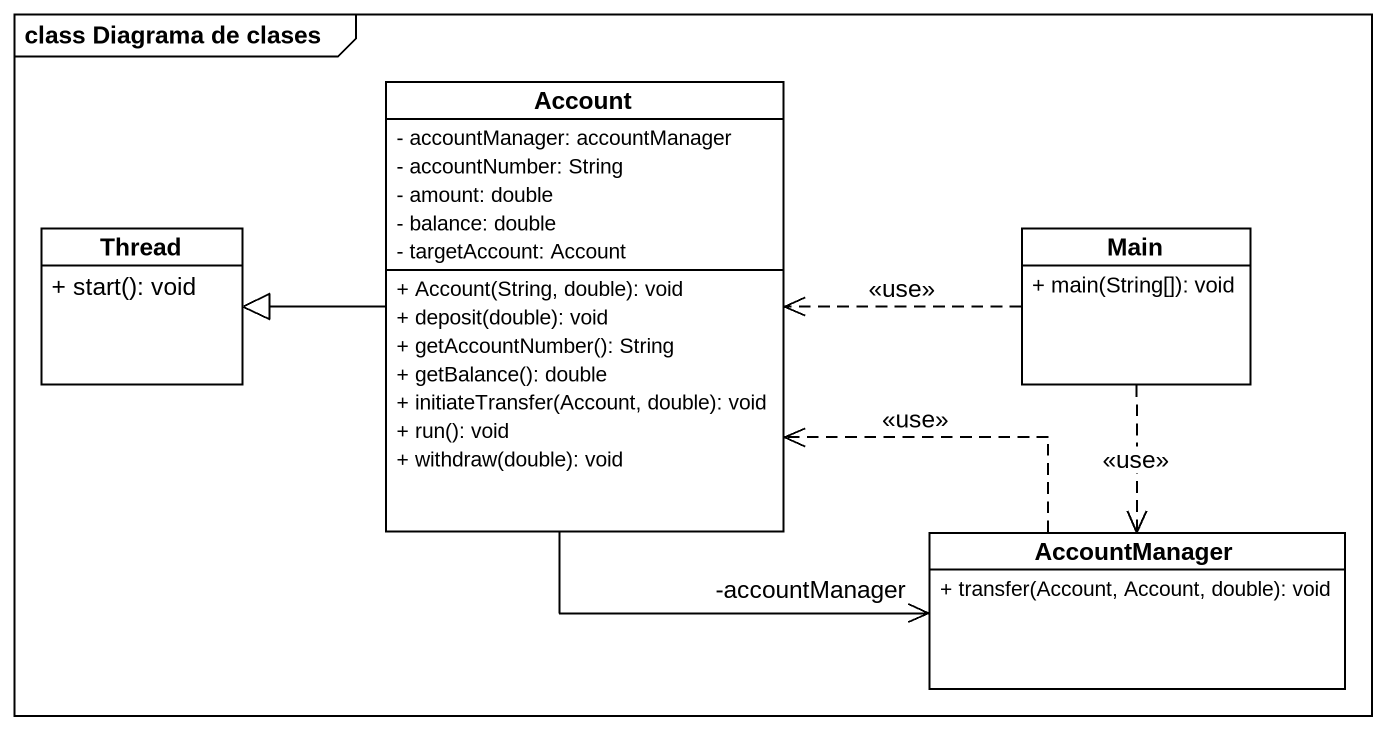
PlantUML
@startuml
mainframe class Diagrama de clases
hide circle
hide empty members
skinparam classAttributeIconSize 0
class Account {
  - accountManager: accountManager
  - accountNumber: String
  - amount: double
  - balance: double
  - targetAccount: Account
  + Account(String, double): void
  + deposit(double): void
  + getAccountNumber(): String
  + getBalance(): double
  + initiateTransfer(Account, double): void
  + run(): void
  + withdraw(double): void
}
class Thread {
  + start(): void
}
class Main {
  + main(String[]): void
}
class AccountManager {
  + transfer(Account, Account, double): void
}
Account -left-|> Thread
Account -right-> "-accountManager" AccountManager
Main .left.> Account : <<use>>
Main ..> AccountManager : <<use>>
AccountManager .left.> Account : <<use>>
@enduml
